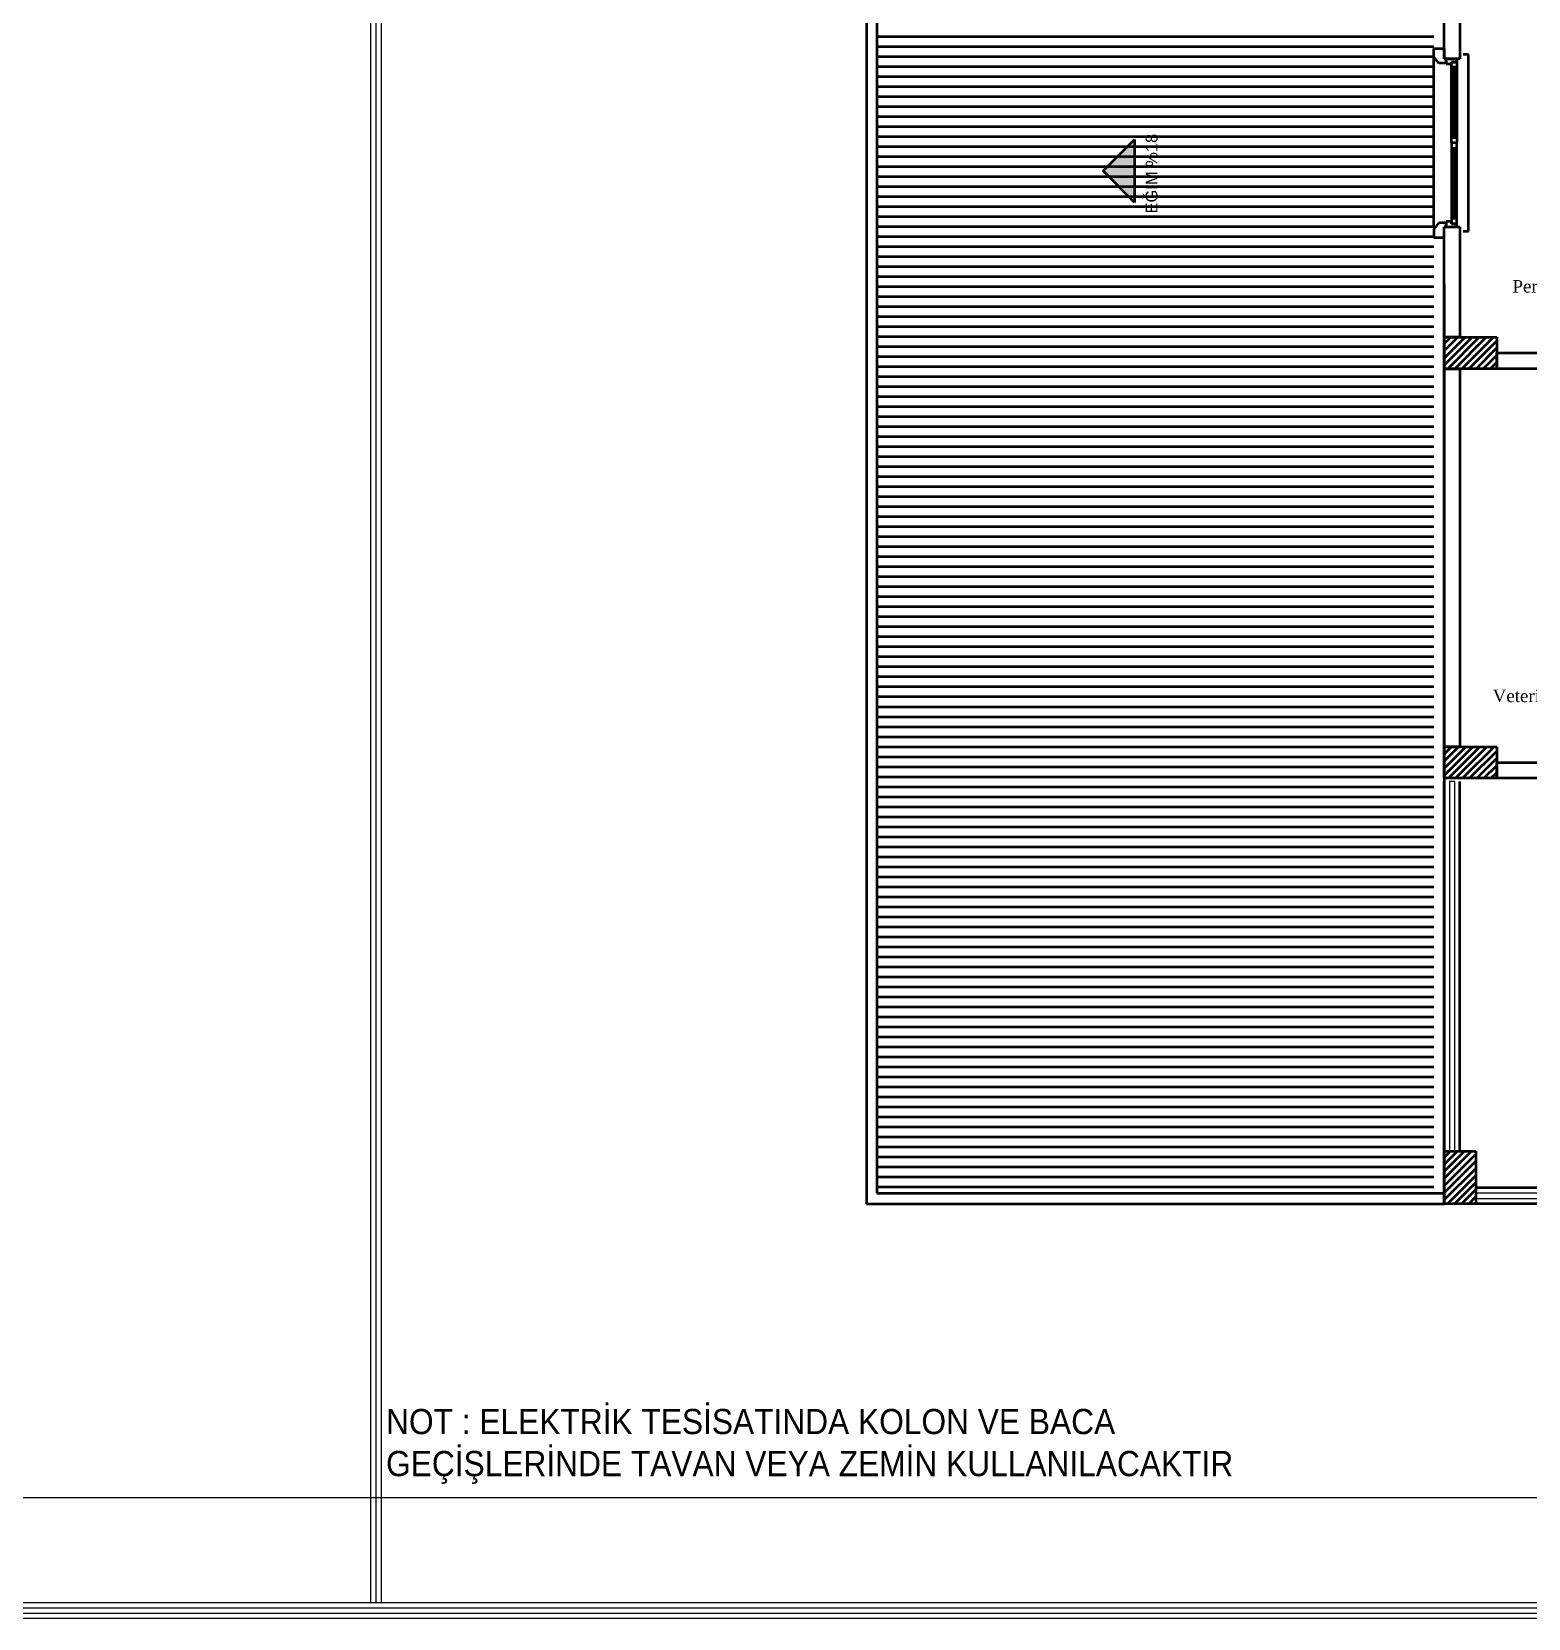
# Model space of a CAD drawing. Header units: millimetres. Extents: x 2046 to 14753, y 2361 to 29276.
# Drawn here: x 5296 to 6721, y 17181 to 18692 of the extents above; entities that cross this region are included whole.
import ezdxf

# ---------------------------------------------------------------- set-up
doc = ezdxf.new("R2010")
doc.units = ezdxf.units.MM
for name, color, linetype, lineweight in [('A.O. DUVAR', 7, 'Continuous', 50), ('TOPRAKLAMA', 44, 'Continuous', 18), ('yazi', 251, 'Continuous', 25)]:
    doc.layers.add(name, color=color, linetype=linetype, lineweight=lineweight)
doc.layers.add('Elektrik Yazı', color=7, linetype='Continuous')
doc.styles.add('A.O. MALZEME', font='times.ttf', dxfattribs={"height": 10})
doc.styles.add('SS', font='arial.ttf', dxfattribs={"height": 11.5})
doc.styles.add('UNIVCH', font='arial.ttf', dxfattribs={"width": 0.7, "height": 70})

# ---------------------------------------------------------------- blocks, each defined once
blk = doc.blocks.new('ÖZEL NOT')
at = {"layer": 'Elektrik Yazı', "insert": (0, 81.2), "char_height": 24, "width": 884.096, "attachment_point": 1, "style": 'UNIVCH'}
blk.add_mtext('{\\W0.9;NOT : ELEKTRİK TESİSATINDA KOLON VE BACA GEÇİŞLERİNDE TAVAN VEYA ZEMİN KULLANILACAKTIR}', dxfattribs=at)

msp = doc.modelspace()

# ---------------------------------------------------------------- hatches: boundary and pattern name
at = {"layer": 'A.O. DUVAR'}
h = msp.add_hatch(color=256, dxfattribs=at)
h.dxf.hatch_style = 1
h.paths.add_polyline_path([(6346.454, 18589.123), (6316.454, 18559.123), (6346.454, 18529.123)])

# ---------------------------------------------------------------- linework, layer by layer
for p, q in [((6091.152, 19643.858), (6091.152, 17575.858)), ((6101.152, 19633.858), (6101.152, 17585.858)), ((6641.152, 18665.858), (6641.152, 18770.858)), ((6656.152, 18770.858), (6656.152, 18665.858)), ((6631.152, 18505.843), (6631.152, 18667.873)), ((6631.152, 18505.843), (6631.152, 18667.873)), ((6656.152, 18665.858), (6641.152, 18665.858)), ((6643.152, 18660.858), (6643.152, 18665.858)), ((6643.152, 18665.858), (6653.152, 18665.858)), ((6643.152, 18660.858), (6643.152, 18665.858)), ((6643.152, 18665.858), (6653.152, 18665.858)), ((6648.152, 18660.858), (6643.152, 18660.858)), ((6648.152, 18660.858), (6643.152, 18660.858)), ((6653.152, 18662.858), (6648.152, 18662.858)), ((6648.152, 18662.858), (6648.152, 18660.858)), ((6648.152, 18657.858), (6648.152, 18662.858)), ((6648.152, 18662.858), (6653.152, 18662.858)), ((6653.152, 18662.858), (6648.152, 18662.858)), ((6648.152, 18662.858), (6648.152, 18660.858)), ((6648.152, 18657.858), (6648.152, 18662.858)), ((6648.152, 18662.858), (6653.152, 18662.858)), ((6648.152, 18590.858), (6648.152, 18657.858)), ((6653.152, 18657.858), (6648.152, 18657.858)), ((6648.152, 18590.858), (6648.152, 18657.858)), ((6653.152, 18657.858), (6648.152, 18657.858)), ((6649.652, 18657.858), (6649.652, 18590.858)), ((6649.652, 18657.858), (6649.652, 18590.858)), ((6650.652, 18657.858), (6650.652, 18590.858)), ((6650.652, 18657.858), (6650.652, 18590.858)), ((6651.652, 18657.858), (6651.652, 18590.858)), ((6651.652, 18657.858), (6651.652, 18590.858)), ((6653.152, 18665.858), (6653.152, 18662.858)), ((6653.152, 18665.858), (6653.152, 18662.858)), ((6653.152, 18662.858), (6653.152, 18657.858)), ((6653.152, 18662.858), (6653.152, 18657.858)), ((6653.152, 18657.858), (6653.152, 18590.858)), ((6653.152, 18657.858), (6653.152, 18590.858)), ((6664.152, 18669.858), (6659.152, 18669.858)), ((6664.152, 18669.858), (6659.152, 18669.858)), ((6664.152, 18501.858), (6664.152, 18669.858)), ((6664.152, 18501.858), (6664.152, 18669.858)), ((6316.454, 18559.123), (6346.454, 18589.123)), ((6346.454, 18589.123), (6346.454, 18529.123)), ((6648.152, 18585.858), (6648.152, 18590.858)), ((6648.152, 18590.858), (6653.152, 18590.858)), ((6648.152, 18585.858), (6648.152, 18590.858)), ((6648.152, 18590.858), (6653.152, 18590.858)), ((6653.152, 18585.858), (6648.152, 18585.858)), ((6648.152, 18585.858), (6648.152, 18580.858)), ((6653.152, 18585.858), (6648.152, 18585.858)), ((6653.152, 18585.858), (6648.152, 18585.858)), ((6648.152, 18585.858), (6648.152, 18580.858)), ((6653.152, 18585.858), (6648.152, 18585.858)), ((6648.152, 18580.858), (6653.152, 18580.858)), ((6648.152, 18580.858), (6648.152, 18513.858)), ((6648.152, 18580.858), (6653.152, 18580.858)), ((6648.152, 18580.858), (6648.152, 18513.858)), ((6649.652, 18513.858), (6649.652, 18580.858)), ((6649.652, 18513.858), (6649.652, 18580.858)), ((6650.652, 18513.858), (6650.652, 18580.858)), ((6650.652, 18513.858), (6650.652, 18580.858)), ((6651.652, 18513.858), (6651.652, 18580.858)), ((6651.652, 18513.858), (6651.652, 18580.858)), ((6653.152, 18590.858), (6653.152, 18585.858)), ((6653.152, 18590.858), (6653.152, 18585.858)), ((6653.152, 18580.858), (6653.152, 18585.858)), ((6653.152, 18580.858), (6653.152, 18585.858)), ((6653.152, 18513.858), (6653.152, 18580.858)), ((6653.152, 18513.858), (6653.152, 18580.858)), ((6346.454, 18529.123), (6316.454, 18559.123)), ((6641.152, 18400.858), (6641.152, 18505.858)), ((6641.152, 18505.858), (6656.152, 18505.858)), ((6643.152, 18510.858), (6643.152, 18505.858)), ((6648.152, 18510.858), (6643.152, 18510.858)), ((6643.152, 18510.858), (6643.152, 18505.858)), ((6648.152, 18510.858), (6643.152, 18510.858)), ((6643.152, 18505.858), (6653.152, 18505.858)), ((6643.152, 18505.858), (6653.152, 18505.858)), ((6653.152, 18513.858), (6648.152, 18513.858)), ((6648.152, 18513.858), (6648.152, 18508.858)), ((6653.152, 18513.858), (6648.152, 18513.858)), ((6648.152, 18513.858), (6648.152, 18508.858)), ((6648.152, 18508.858), (6648.152, 18510.858)), ((6648.152, 18508.858), (6648.152, 18510.858)), ((6653.152, 18508.858), (6648.152, 18508.858)), ((6648.152, 18508.858), (6653.152, 18508.858)), ((6653.152, 18508.858), (6648.152, 18508.858)), ((6648.152, 18508.858), (6653.152, 18508.858)), ((6653.152, 18508.858), (6653.152, 18513.858)), ((6653.152, 18508.858), (6653.152, 18513.858)), ((6653.152, 18505.858), (6653.152, 18508.858)), ((6653.152, 18505.858), (6653.152, 18508.858)), ((6656.152, 18505.858), (6656.152, 18400.858)), ((6659.152, 18501.858), (6664.152, 18501.858)), ((6659.152, 18501.858), (6664.152, 18501.858)), ((6641.152, 18450.858), (6641.152, 17575.858)), ((6641.152, 18370.858), (6641.152, 18400.858)), ((6641.152, 18400.858), (6691.152, 18400.858)), ((6656.152, 18400.858), (6641.152, 18400.858)), ((6691.152, 18400.858), (6691.152, 18370.858)), ((6691.152, 18385.858), (7191.152, 18385.858)), ((6691.152, 18370.858), (6691.152, 18385.858)), ((6691.152, 18370.858), (6641.152, 18370.858)), ((6641.152, 18010.858), (6641.152, 18370.858)), ((6641.152, 18370.858), (6656.152, 18370.858)), ((6656.152, 18370.858), (6656.152, 18010.858)), ((7191.152, 18370.858), (6691.152, 18370.858)), ((6641.152, 17980.858), (6641.152, 18010.858)), ((6641.152, 18010.858), (6691.152, 18010.858)), ((6656.152, 18010.858), (6641.152, 18010.858)), ((6691.152, 18010.858), (6691.152, 17980.858)), ((6691.152, 17980.858), (6691.152, 17995.858)), ((6691.152, 17995.858), (6881.146, 17995.858)), ((6691.152, 17980.858), (6641.152, 17980.858)), ((6641.152, 17575.858), (6641.152, 17977.858)), ((6656.152, 17625.858), (6656.152, 17977.858)), ((6881.146, 17980.858), (6691.152, 17980.858)), ((6641.152, 17625.858), (6671.152, 17625.858)), ((6641.152, 17575.858), (6641.152, 17625.858)), ((6671.152, 17625.858), (6671.152, 17575.858)), ((6101.152, 17585.858), (6641.152, 17585.858)), ((7191.152, 17590.858), (6671.152, 17590.858)), ((6091.152, 17575.858), (6641.152, 17575.858)), ((8041.152, 17575.858), (6641.152, 17575.858)), ((6641.152, 17575.858), (6641.152, 17575.858)), ((6671.152, 17575.858), (6641.152, 17575.858))]:
    msp.add_line(p, q, dxfattribs=at)
at = {"layer": 'A.O. DUVAR', "linetype": 'Continuous', "transparency": 33554488}
for p, q in [((6631.152, 18686.932), (6101.152, 18686.932)), ((6631.152, 18677.407), (6101.152, 18677.407)), ((6631.152, 18667.882), (6101.152, 18667.882)), ((6631.152, 18658.357), (6101.152, 18658.357)), ((6631.152, 18648.832), (6101.152, 18648.832)), ((6631.152, 18639.307), (6101.152, 18639.307)), ((6631.152, 18629.782), (6101.152, 18629.782)), ((6631.152, 18620.257), (6101.152, 18620.257)), ((6631.152, 18610.732), (6101.152, 18610.732)), ((6631.152, 18601.207), (6101.152, 18601.207)), ((6631.152, 18591.682), (6101.152, 18591.682)), ((6631.152, 18582.157), (6101.152, 18582.157)), ((6631.152, 18572.632), (6101.152, 18572.632)), ((6631.152, 18563.107), (6101.152, 18563.107)), ((6631.152, 18553.582), (6101.152, 18553.582)), ((6631.152, 18544.057), (6101.152, 18544.057)), ((6631.152, 18534.532), (6101.152, 18534.532)), ((6631.152, 18525.007), (6101.152, 18525.007)), ((6631.152, 18515.482), (6101.152, 18515.482)), ((6631.152, 18505.957), (6101.152, 18505.957)), ((6631.152, 18496.432), (6101.152, 18496.432)), ((6631.152, 18486.907), (6101.152, 18486.907)), ((6631.152, 18477.382), (6101.152, 18477.382)), ((6631.152, 18467.857), (6101.152, 18467.857)), ((6631.152, 18458.332), (6101.152, 18458.332)), ((6631.152, 18448.807), (6101.152, 18448.807)), ((6631.152, 18439.282), (6101.152, 18439.282)), ((6631.152, 18429.757), (6101.152, 18429.757)), ((6631.152, 18420.232), (6101.152, 18420.232)), ((6631.152, 18410.707), (6101.152, 18410.707)), ((6631.152, 18401.182), (6101.152, 18401.182)), ((6631.152, 18391.657), (6101.152, 18391.657)), ((6631.152, 18382.132), (6101.152, 18382.132)), ((6631.152, 18372.607), (6101.152, 18372.607)), ((6631.152, 18363.082), (6101.152, 18363.082)), ((6631.152, 18353.557), (6101.152, 18353.557)), ((6631.152, 18344.032), (6101.152, 18344.032)), ((6631.152, 18334.507), (6101.152, 18334.507)), ((6631.152, 18324.982), (6101.152, 18324.982)), ((6631.152, 18315.457), (6101.152, 18315.457)), ((6631.152, 18305.932), (6101.152, 18305.932)), ((6631.152, 18296.407), (6101.152, 18296.407)), ((6631.152, 18286.882), (6101.152, 18286.882)), ((6631.152, 18277.357), (6101.152, 18277.357)), ((6631.152, 18267.832), (6101.152, 18267.832)), ((6631.152, 18258.307), (6101.152, 18258.307)), ((6631.152, 18248.782), (6101.152, 18248.782)), ((6631.152, 18239.257), (6101.152, 18239.257)), ((6631.152, 18229.732), (6101.152, 18229.732)), ((6631.152, 18220.207), (6101.152, 18220.207)), ((6631.152, 18210.682), (6101.152, 18210.682)), ((6631.152, 18201.157), (6101.152, 18201.157)), ((6631.152, 18191.632), (6101.152, 18191.632)), ((6631.152, 18182.107), (6101.152, 18182.107)), ((6631.152, 18172.582), (6101.152, 18172.582)), ((6631.152, 18163.057), (6101.152, 18163.057)), ((6631.152, 18153.532), (6101.152, 18153.532)), ((6631.152, 18144.007), (6101.152, 18144.007)), ((6631.152, 18134.482), (6101.152, 18134.482)), ((6631.152, 18124.957), (6101.152, 18124.957)), ((6631.152, 18115.432), (6101.152, 18115.432)), ((6631.152, 18105.907), (6101.152, 18105.907)), ((6631.152, 18096.382), (6101.152, 18096.382)), ((6631.152, 18086.857), (6101.152, 18086.857)), ((6631.152, 18077.332), (6101.152, 18077.332)), ((6631.152, 18067.807), (6101.152, 18067.807)), ((6631.152, 18058.282), (6101.152, 18058.282)), ((6631.152, 18048.757), (6101.152, 18048.757)), ((6631.152, 18039.232), (6101.152, 18039.232)), ((6631.152, 18029.707), (6101.152, 18029.707)), ((6631.152, 18020.182), (6101.152, 18020.182)), ((6631.152, 18010.657), (6101.152, 18010.657)), ((6631.152, 18001.132), (6101.152, 18001.132)), ((6631.152, 17991.607), (6101.152, 17991.607)), ((6631.152, 17982.082), (6101.152, 17982.082)), ((6631.152, 17972.557), (6101.152, 17972.557)), ((6631.152, 17963.032), (6101.152, 17963.032)), ((6631.152, 17953.507), (6101.152, 17953.507)), ((6631.152, 17943.982), (6101.152, 17943.982)), ((6631.152, 17934.457), (6101.152, 17934.457)), ((6631.152, 17924.932), (6101.152, 17924.932)), ((6631.152, 17915.407), (6101.152, 17915.407)), ((6631.152, 17905.882), (6101.152, 17905.882)), ((6631.152, 17896.357), (6101.152, 17896.357)), ((6631.152, 17886.832), (6101.152, 17886.832)), ((6631.152, 17877.307), (6101.152, 17877.307)), ((6631.152, 17867.782), (6101.152, 17867.782)), ((6631.152, 17858.257), (6101.152, 17858.257)), ((6631.152, 17848.732), (6101.152, 17848.732)), ((6631.152, 17839.207), (6101.152, 17839.207)), ((6631.152, 17829.682), (6101.152, 17829.682)), ((6631.152, 17820.157), (6101.152, 17820.157)), ((6631.152, 17810.632), (6101.152, 17810.632)), ((6631.152, 17801.107), (6101.152, 17801.107)), ((6631.152, 17791.582), (6101.152, 17791.582)), ((6631.152, 17782.057), (6101.152, 17782.057)), ((6631.152, 17772.532), (6101.152, 17772.532)), ((6631.152, 17763.007), (6101.152, 17763.007)), ((6631.152, 17753.482), (6101.152, 17753.482)), ((6631.152, 17743.957), (6101.152, 17743.957)), ((6631.152, 17734.432), (6101.152, 17734.432)), ((6631.152, 17724.907), (6101.152, 17724.907)), ((6631.152, 17715.382), (6101.152, 17715.382)), ((6631.152, 17705.857), (6101.152, 17705.857)), ((6631.152, 17696.332), (6101.152, 17696.332)), ((6631.152, 17686.807), (6101.152, 17686.807)), ((6631.152, 17677.282), (6101.152, 17677.282)), ((6631.152, 17667.757), (6101.152, 17667.757)), ((6631.152, 17658.232), (6101.152, 17658.232)), ((6631.152, 17648.707), (6101.152, 17648.707)), ((6631.152, 17639.182), (6101.152, 17639.182)), ((6631.152, 17629.657), (6101.152, 17629.657)), ((6631.152, 17620.132), (6101.152, 17620.132)), ((6631.152, 17610.607), (6101.152, 17610.607)), ((6631.152, 17601.082), (6101.152, 17601.082)), ((6631.152, 17591.557), (6101.152, 17591.557))]:
    msp.add_line(p, q, dxfattribs=at)
at = {"layer": 'A.O. DUVAR', "ltscale": 100}
for p, q in [((6631.152, 18667.873), (6631.152, 18675.858)), ((6631.152, 18675.858), (6641.152, 18675.858)), ((6631.152, 18667.873), (6631.152, 18675.858)), ((6631.152, 18675.858), (6641.152, 18675.858)), ((6641.152, 18675.858), (6641.152, 18665.858)), ((6641.152, 18675.858), (6641.152, 18665.858)), ((6635.95, 18661.858), (6631.152, 18667.873)), ((6635.95, 18661.858), (6631.152, 18667.873)), ((6643.152, 18661.858), (6635.95, 18661.858)), ((6643.152, 18661.858), (6635.95, 18661.858)), ((6641.152, 18665.858), (6643.152, 18665.858)), ((6641.152, 18665.858), (6643.152, 18665.858)), ((6643.152, 18665.858), (6643.152, 18661.858)), ((6643.152, 18665.858), (6643.152, 18661.858)), ((6635.95, 18509.858), (6631.152, 18503.843)), ((6635.95, 18509.858), (6631.152, 18503.843)), ((6643.152, 18509.858), (6635.95, 18509.858)), ((6643.152, 18509.858), (6635.95, 18509.858)), ((6641.152, 18495.858), (6641.152, 18505.858)), ((6641.152, 18505.858), (6643.152, 18505.858)), ((6641.152, 18495.858), (6641.152, 18505.858)), ((6641.152, 18505.858), (6643.152, 18505.858)), ((6643.152, 18505.858), (6643.152, 18509.858)), ((6643.152, 18505.858), (6643.152, 18509.858)), ((6631.152, 18503.843), (6631.152, 18495.858)), ((6631.152, 18503.843), (6631.152, 18495.858)), ((6631.152, 18495.858), (6641.152, 18495.858)), ((6631.152, 18495.858), (6641.152, 18495.858))]:
    msp.add_line(p, q, dxfattribs=at)
at = {"layer": 'A.O. DUVAR', "linetype": 'Continuous', "ltscale": 10}
for p, q in [((6641.152, 18394.47), (6647.541, 18400.858)), ((6641.152, 18387.735), (6654.276, 18400.858)), ((6641.152, 18381), (6661.011, 18400.858)), ((6641.152, 18374.264), (6667.746, 18400.858)), ((6643.66, 18400.345), (6643.66, 18400.345)), ((6644.481, 18370.858), (6674.481, 18400.858)), ((6650.395, 18400.345), (6650.395, 18400.345)), ((6651.217, 18370.858), (6681.217, 18400.858)), ((6657.13, 18400.345), (6657.13, 18400.345)), ((6657.952, 18370.858), (6687.952, 18400.858)), ((6663.865, 18400.345), (6663.865, 18400.345)), ((6670.6, 18400.345), (6670.6, 18400.345)), ((6677.335, 18400.345), (6677.335, 18400.345)), ((6684.071, 18400.345), (6684.071, 18400.345)), ((6690.806, 18400.345), (6690.806, 18400.345)), ((6643.66, 18393.61), (6643.66, 18393.61)), ((6643.66, 18386.874), (6643.66, 18386.874)), ((6647.027, 18396.977), (6647.027, 18396.977)), ((6647.027, 18390.242), (6647.027, 18390.242)), ((6650.395, 18393.61), (6650.395, 18393.61)), ((6650.395, 18386.874), (6650.395, 18386.874)), ((6653.762, 18396.977), (6653.762, 18396.977)), ((6653.762, 18390.242), (6653.762, 18390.242)), ((6657.13, 18393.61), (6657.13, 18393.61)), ((6657.13, 18386.874), (6657.13, 18386.874)), ((6660.497, 18396.977), (6660.497, 18396.977)), ((6660.497, 18390.242), (6660.497, 18390.242)), ((6663.865, 18393.61), (6663.865, 18393.61)), ((6663.865, 18386.874), (6663.865, 18386.874)), ((6664.687, 18370.858), (6691.152, 18397.324)), ((6667.233, 18396.977), (6667.233, 18396.977)), ((6667.233, 18390.242), (6667.233, 18390.242)), ((6670.6, 18393.61), (6670.6, 18393.61)), ((6670.6, 18386.874), (6670.6, 18386.874)), ((6671.422, 18370.858), (6691.152, 18390.588)), ((6673.968, 18396.977), (6673.968, 18396.977)), ((6673.968, 18390.242), (6673.968, 18390.242)), ((6677.335, 18393.61), (6677.335, 18393.61)), ((6677.335, 18386.874), (6677.335, 18386.874)), ((6678.157, 18370.858), (6691.152, 18383.853)), ((6680.703, 18396.977), (6680.703, 18396.977)), ((6680.703, 18390.242), (6680.703, 18390.242)), ((6684.071, 18393.61), (6684.071, 18393.61)), ((6684.071, 18386.874), (6684.071, 18386.874)), ((6687.438, 18396.977), (6687.438, 18396.977)), ((6687.438, 18390.242), (6687.438, 18390.242)), ((6690.806, 18393.61), (6690.806, 18393.61)), ((6690.806, 18386.874), (6690.806, 18386.874)), ((6643.66, 18380.139), (6643.66, 18380.139)), ((6643.66, 18373.404), (6643.66, 18373.404)), ((6647.027, 18383.507), (6647.027, 18383.507)), ((6647.027, 18376.772), (6647.027, 18376.772)), ((6650.395, 18380.139), (6650.395, 18380.139)), ((6650.395, 18373.404), (6650.395, 18373.404)), ((6653.762, 18383.507), (6653.762, 18383.507)), ((6653.762, 18376.772), (6653.762, 18376.772)), ((6657.13, 18380.139), (6657.13, 18380.139)), ((6657.13, 18373.404), (6657.13, 18373.404)), ((6660.497, 18383.507), (6660.497, 18383.507)), ((6660.497, 18376.772), (6660.497, 18376.772)), ((6663.865, 18380.139), (6663.865, 18380.139)), ((6663.865, 18373.404), (6663.865, 18373.404)), ((6667.233, 18383.507), (6667.233, 18383.507)), ((6667.233, 18376.772), (6667.233, 18376.772)), ((6670.6, 18380.139), (6670.6, 18380.139)), ((6670.6, 18373.404), (6670.6, 18373.404)), ((6673.968, 18383.507), (6673.968, 18383.507)), ((6673.968, 18376.772), (6673.968, 18376.772)), ((6677.335, 18380.139), (6677.335, 18380.139)), ((6677.335, 18373.404), (6677.335, 18373.404)), ((6680.703, 18383.507), (6680.703, 18383.507)), ((6680.703, 18376.772), (6680.703, 18376.772)), ((6684.071, 18380.139), (6684.071, 18380.139)), ((6684.071, 18373.404), (6684.071, 18373.404)), ((6684.893, 18370.858), (6691.152, 18377.118)), ((6687.438, 18383.507), (6687.438, 18383.507)), ((6687.438, 18376.772), (6687.438, 18376.772)), ((6690.806, 18380.139), (6690.806, 18380.139)), ((6690.806, 18373.404), (6690.806, 18373.404)), ((6641.152, 18010.564), (6641.447, 18010.858)), ((6641.152, 18003.829), (6648.182, 18010.858)), ((6641.152, 17997.094), (6654.917, 18010.858)), ((6641.152, 17990.358), (6661.652, 18010.858)), ((6641.152, 17983.623), (6668.387, 18010.858)), ((6643.66, 18009.704), (6643.66, 18009.704)), ((6645.123, 17980.858), (6675.123, 18010.858)), ((6647.027, 18006.336), (6647.027, 18006.336)), ((6650.395, 18009.704), (6650.395, 18009.704)), ((6651.858, 17980.858), (6681.858, 18010.858)), ((6653.762, 18006.336), (6653.762, 18006.336)), ((6657.13, 18009.704), (6657.13, 18009.704)), ((6658.593, 17980.858), (6688.593, 18010.858)), ((6660.497, 18006.336), (6660.497, 18006.336)), ((6663.865, 18009.704), (6663.865, 18009.704)), ((6665.328, 17980.858), (6691.152, 18006.683)), ((6667.233, 18006.336), (6667.233, 18006.336)), ((6670.6, 18009.704), (6670.6, 18009.704)), ((6673.968, 18006.336), (6673.968, 18006.336)), ((6677.335, 18009.704), (6677.335, 18009.704)), ((6680.703, 18006.336), (6680.703, 18006.336)), ((6684.071, 18009.704), (6684.071, 18009.704)), ((6687.438, 18006.336), (6687.438, 18006.336)), ((6690.806, 18009.704), (6690.806, 18009.704)), ((6643.66, 18002.968), (6643.66, 18002.968)), ((6643.66, 17996.233), (6643.66, 17996.233)), ((6647.027, 17999.601), (6647.027, 17999.601)), ((6647.027, 17992.866), (6647.027, 17992.866)), ((6650.395, 18002.968), (6650.395, 18002.968)), ((6650.395, 17996.233), (6650.395, 17996.233)), ((6653.762, 17999.601), (6653.762, 17999.601)), ((6653.762, 17992.866), (6653.762, 17992.866)), ((6657.13, 18002.968), (6657.13, 18002.968)), ((6657.13, 17996.233), (6657.13, 17996.233)), ((6660.497, 17999.601), (6660.497, 17999.601)), ((6660.497, 17992.866), (6660.497, 17992.866)), ((6663.865, 18002.968), (6663.865, 18002.968)), ((6663.865, 17996.233), (6663.865, 17996.233)), ((6667.233, 17999.601), (6667.233, 17999.601)), ((6667.233, 17992.866), (6667.233, 17992.866)), ((6670.6, 18002.968), (6670.6, 18002.968)), ((6670.6, 17996.233), (6670.6, 17996.233)), ((6672.063, 17980.858), (6691.152, 17999.947)), ((6673.968, 17999.601), (6673.968, 17999.601)), ((6673.968, 17992.866), (6673.968, 17992.866)), ((6677.335, 18002.968), (6677.335, 18002.968)), ((6677.335, 17996.233), (6677.335, 17996.233)), ((6678.799, 17980.858), (6691.152, 17993.212)), ((6680.703, 17999.601), (6680.703, 17999.601)), ((6680.703, 17992.866), (6680.703, 17992.866)), ((6684.071, 18002.968), (6684.071, 18002.968)), ((6684.071, 17996.233), (6684.071, 17996.233)), ((6687.438, 17999.601), (6687.438, 17999.601)), ((6687.438, 17992.866), (6687.438, 17992.866)), ((6690.806, 18002.968), (6690.806, 18002.968)), ((6690.806, 17996.233), (6690.806, 17996.233)), ((6643.66, 17989.498), (6643.66, 17989.498)), ((6643.66, 17982.763), (6643.66, 17982.763)), ((6647.027, 17986.13), (6647.027, 17986.13)), ((6650.395, 17989.498), (6650.395, 17989.498)), ((6650.395, 17982.763), (6650.395, 17982.763)), ((6653.762, 17986.13), (6653.762, 17986.13)), ((6657.13, 17989.498), (6657.13, 17989.498)), ((6657.13, 17982.763), (6657.13, 17982.763)), ((6660.497, 17986.13), (6660.497, 17986.13)), ((6663.865, 17989.498), (6663.865, 17989.498)), ((6663.865, 17982.763), (6663.865, 17982.763)), ((6667.233, 17986.13), (6667.233, 17986.13)), ((6670.6, 17989.498), (6670.6, 17989.498)), ((6670.6, 17982.763), (6670.6, 17982.763)), ((6673.968, 17986.13), (6673.968, 17986.13)), ((6677.335, 17989.498), (6677.335, 17989.498)), ((6677.335, 17982.763), (6677.335, 17982.763)), ((6680.703, 17986.13), (6680.703, 17986.13)), ((6684.071, 17989.498), (6684.071, 17989.498)), ((6684.071, 17982.763), (6684.071, 17982.763)), ((6685.534, 17980.858), (6691.152, 17986.477)), ((6687.438, 17986.13), (6687.438, 17986.13)), ((6690.806, 17989.498), (6690.806, 17989.498)), ((6690.806, 17982.763), (6690.806, 17982.763)), ((6641.152, 17619.923), (6647.088, 17625.858)), ((6641.152, 17613.188), (6653.823, 17625.858)), ((6641.152, 17606.453), (6660.558, 17625.858)), ((6641.152, 17599.717), (6667.293, 17625.858)), ((6641.152, 17592.982), (6671.152, 17622.982)), ((6641.152, 17586.247), (6671.152, 17616.247)), ((6643.66, 17625.798), (6643.66, 17625.798)), ((6643.66, 17619.063), (6643.66, 17619.063)), ((6647.027, 17622.43), (6647.027, 17622.43)), ((6647.027, 17615.695), (6647.027, 17615.695)), ((6650.395, 17625.798), (6650.395, 17625.798)), ((6650.395, 17619.063), (6650.395, 17619.063)), ((6653.762, 17622.43), (6653.762, 17622.43)), ((6653.762, 17615.695), (6653.762, 17615.695)), ((6657.13, 17625.798), (6657.13, 17625.798)), ((6657.13, 17619.063), (6657.13, 17619.063)), ((6660.497, 17622.43), (6660.497, 17622.43)), ((6660.497, 17615.695), (6660.497, 17615.695)), ((6663.865, 17625.798), (6663.865, 17625.798)), ((6663.865, 17619.063), (6663.865, 17619.063)), ((6667.233, 17622.43), (6667.233, 17622.43)), ((6667.233, 17615.695), (6667.233, 17615.695)), ((6670.6, 17625.798), (6670.6, 17625.798)), ((6670.6, 17619.063), (6670.6, 17619.063)), ((6641.152, 17579.512), (6671.152, 17609.512)), ((6643.66, 17612.327), (6643.66, 17612.327)), ((6643.66, 17605.592), (6643.66, 17605.592)), ((6643.66, 17598.857), (6643.66, 17598.857)), ((6644.234, 17575.858), (6671.152, 17602.777)), ((6647.027, 17608.96), (6647.027, 17608.96)), ((6647.027, 17602.225), (6647.027, 17602.225)), ((6650.395, 17612.327), (6650.395, 17612.327)), ((6650.395, 17605.592), (6650.395, 17605.592)), ((6650.395, 17598.857), (6650.395, 17598.857)), ((6653.762, 17608.96), (6653.762, 17608.96)), ((6653.762, 17602.225), (6653.762, 17602.225)), ((6657.13, 17612.327), (6657.13, 17612.327)), ((6657.13, 17605.592), (6657.13, 17605.592)), ((6657.13, 17598.857), (6657.13, 17598.857)), ((6660.497, 17608.96), (6660.497, 17608.96)), ((6660.497, 17602.225), (6660.497, 17602.225)), ((6663.865, 17612.327), (6663.865, 17612.327)), ((6663.865, 17605.592), (6663.865, 17605.592)), ((6663.865, 17598.857), (6663.865, 17598.857)), ((6667.233, 17608.96), (6667.233, 17608.96)), ((6667.233, 17602.225), (6667.233, 17602.225)), ((6670.6, 17612.327), (6670.6, 17612.327)), ((6670.6, 17605.592), (6670.6, 17605.592)), ((6670.6, 17598.857), (6670.6, 17598.857)), ((6643.66, 17592.122), (6643.66, 17592.122)), ((6643.66, 17585.387), (6643.66, 17585.387)), ((6647.027, 17595.489), (6647.027, 17595.489)), ((6647.027, 17588.754), (6647.027, 17588.754)), ((6650.395, 17592.122), (6650.395, 17592.122)), ((6650.395, 17585.387), (6650.395, 17585.387)), ((6650.969, 17575.858), (6671.152, 17596.041)), ((6653.762, 17595.489), (6653.762, 17595.489)), ((6653.762, 17588.754), (6653.762, 17588.754)), ((6657.13, 17592.122), (6657.13, 17592.122)), ((6657.13, 17585.387), (6657.13, 17585.387)), ((6657.704, 17575.858), (6671.152, 17589.306)), ((6660.497, 17595.489), (6660.497, 17595.489)), ((6660.497, 17588.754), (6660.497, 17588.754)), ((6663.865, 17592.122), (6663.865, 17592.122)), ((6663.865, 17585.387), (6663.865, 17585.387)), ((6667.233, 17595.489), (6667.233, 17595.489)), ((6667.233, 17588.754), (6667.233, 17588.754)), ((6670.6, 17592.122), (6670.6, 17592.122)), ((6670.6, 17585.387), (6670.6, 17585.387)), ((6643.66, 17578.651), (6643.66, 17578.651)), ((6647.027, 17582.019), (6647.027, 17582.019)), ((6650.395, 17578.651), (6650.395, 17578.651)), ((6653.762, 17582.019), (6653.762, 17582.019)), ((6657.13, 17578.651), (6657.13, 17578.651)), ((6660.497, 17582.019), (6660.497, 17582.019)), ((6663.865, 17578.651), (6663.865, 17578.651)), ((6664.44, 17575.858), (6671.152, 17582.571)), ((6667.233, 17582.019), (6667.233, 17582.019)), ((6670.6, 17578.651), (6670.6, 17578.651))]:
    msp.add_line(p, q, dxfattribs=at)
at = {"layer": 'A.O. DUVAR', "lineweight": 25, "ltscale": 4}
for p, q in [((6651.152, 17977.858), (6646.152, 17977.858)), ((6646.152, 17977.858), (6646.152, 17625.858)), ((6651.152, 17625.858), (6651.152, 17977.858)), ((6646.152, 17625.858), (6651.152, 17625.858)), ((7191.152, 17585.858), (6671.152, 17585.858)), ((6671.152, 17585.858), (6671.152, 17580.858)), ((6671.152, 17580.858), (7191.152, 17580.858))]:
    msp.add_line(p, q, dxfattribs=at)
at = {"layer": 'yazi'}
msp.add_line((3020.515, 17296.122), (11459.215, 17296.122), dxfattribs=at)
for points in [[(5619.065, 20197.084), (5619.065, 17196.122)], [(5624.065, 20197.084), (5624.065, 17196.122)], [(5629.065, 20197.084), (5629.065, 17196.122)], [(3020.515, 17196.122), (11459.215, 17196.122)], [(3020.515, 17191.122), (11459.215, 17191.122)], [(3020.515, 17186.122), (11459.215, 17186.122)], [(3020.515, 17181.122), (11459.215, 17181.122)]]:
    msp.add_lwpolyline(points, dxfattribs=at)

# ---------------------------------------------------------------- block references
at = {"layer": 'TOPRAKLAMA'}
msp.add_blockref('ÖZEL NOT', (5633.822, 17299.227), dxfattribs=at)

# ---------------------------------------------------------------- texts
at = {"layer": 'A.O. DUVAR', "style": 'SS'}
msp.add_text('EĞİM %%%18 ', height=11.23635, rotation=90, dxfattribs=at).set_placement((6368.202, 18518.618))
at = {"layer": 'A.O. DUVAR', "style": 'A.O. MALZEME'}
for s, p in [('Personel Odası', (6706.143, 18443.331, 3.5)), ('Veteriner Hekim Odası', (6687.317, 18053.455, 3.5))]:
    msp.add_text(s, height=11.91743, dxfattribs=at).set_placement(p)

doc.saveas('drawing.dxf')
